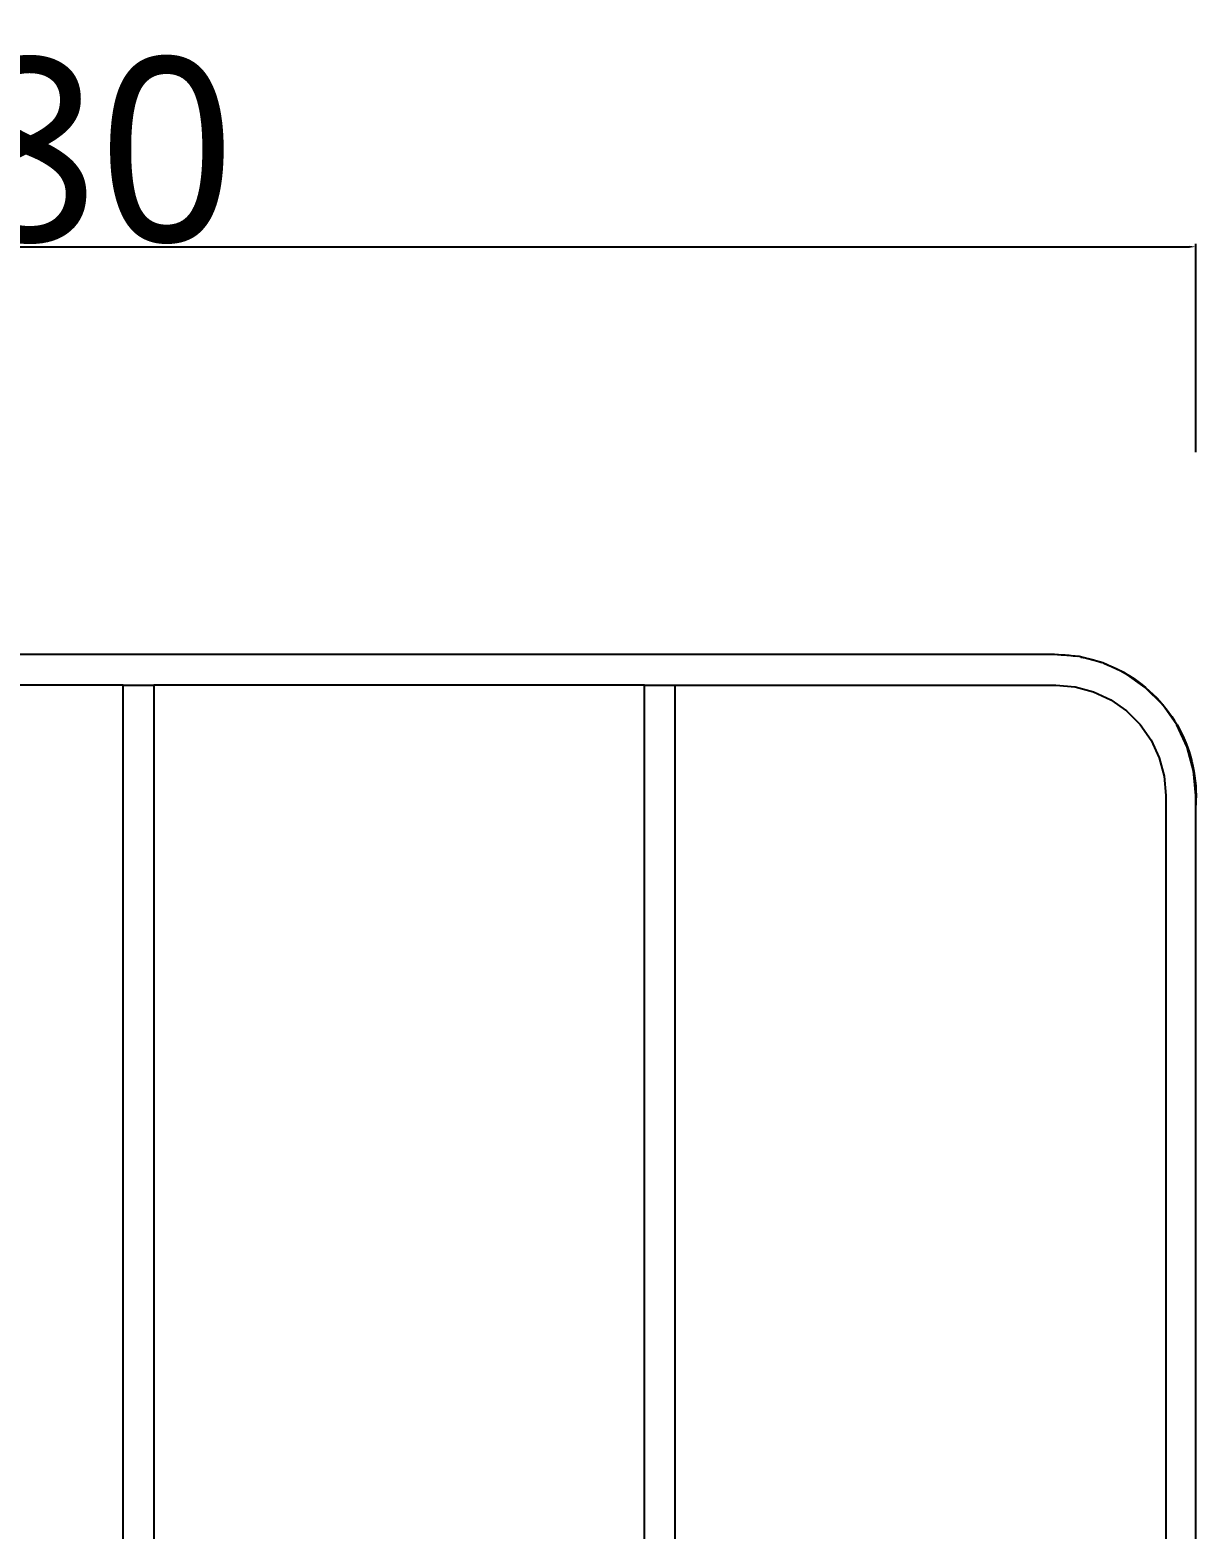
# Model space of a CAD drawing. Header units: millimetres. Extents: x 1287 to 5317, y -239 to 2577.
# Drawn here: x 3471.4 to 3661.5, y 795.1 to 1039.4 of the extents above; entities that cross this region are included whole.
import ezdxf

# ---------------------------------------------------------------- set-up
doc = ezdxf.new("R2010")
doc.units = ezdxf.units.MM
doc.header["$MEASUREMENT"] = 0
doc.layers.add('Domyślny', color=7, linetype='Continuous', true_color=0x000000)
doc.layers.add('Utwórz2D linie widoczne', color=7, linetype='Continuous', true_color=0x000000)
doc.styles.add('Roboto', font='Roboto-Regular.ttf')
doc.dimstyles.new('Domyślny', dxfattribs={"dimtxt": 30, "dimasz": 1, "dimexe": 0.5, "dimexo": 0.5, "dimgap": 0.25, "dimtad": 1, "dimtoh": 1, "dimdec": 0, "dimzin": 1, "dimdsep": 46, "dimtxsty": 'Roboto', "dimcen": 0.5, "dimazin": 0, "dimtfac": 1, "dimtdec": 4, "dimtix": 1, "dimtmove": 1, "dimatfit": 3, "dimfxl": 0, "dimtolj": 1, "dimtzin": 1, "dimarcsym": 0})

# ---------------------------------------------------------------- blocks, each defined once
blk = doc.blocks.new('*D2')
at = {"layer": 'Defpoints', "color": 0}
for p in [(3661.46, 1004.09), (3281.26, 970.09), (3661.46, 970.09)]:
    blk.add_point(p, dxfattribs=at)
at = {"layer": 'Domyślny', "color": 0, "lineweight": -2}
for p, q in [((3281.26, 970.59), (3281.26, 1004.59)), ((3661.46, 970.59), (3661.46, 1004.59)), ((3282.26, 1004.09), (3660.46, 1004.09))]:
    blk.add_line(p, q, dxfattribs=at)
at = {"layer": 'Domyślny', "color": 0}
for points in [[(3282.26, 1004.26), (3282.26, 1003.93), (3281.26, 1004.09)], [(3660.46, 1003.93), (3660.46, 1004.26), (3661.46, 1004.09)]]:
    blk.add_solid(points, dxfattribs=at)
at = {"layer": 'Domyślny', "color": 0, "insert": (3471.36, 1019.75), "char_height": 30, "attachment_point": 5, "style": 'Roboto'}
blk.add_mtext('\\A1;380', dxfattribs=at)

msp = doc.modelspace()

# ---------------------------------------------------------------- linework, layer by layer
at = {"layer": 'Utwórz2D linie widoczne'}
for p, q in [((3638.46, 937.65), (3339.46, 937.65)), ((3642.46, 937.3), (3638.46, 937.65)), ((3638.91, 937.61), (3639.55, 937.59)), ((3639.55, 937.59), (3640.2, 937.55)), ((3640.2, 937.55), (3640.84, 937.5)), ((3640.84, 937.5), (3641.49, 937.42)), ((3641.49, 937.42), (3642.13, 937.33)), ((3646.33, 936.26), (3642.46, 937.3)), ((3642.75, 937.22), (3643.44, 937.08)), ((3643.44, 937.08), (3644.13, 936.92)), ((3644.13, 936.92), (3644.81, 936.74)), ((3644.81, 936.74), (3645.48, 936.53)), ((3645.48, 936.53), (3646.15, 936.31)), ((3649.96, 934.57), (3646.33, 936.26)), ((3646.48, 936.19), (3647.19, 935.91)), ((3647.19, 935.91), (3647.89, 935.62)), ((3647.89, 935.62), (3648.58, 935.3)), ((3648.58, 935.3), (3649.26, 934.95)), ((3649.26, 934.95), (3649.92, 934.59)), ((3653.25, 932.27), (3649.96, 934.57)), ((3650, 934.54), (3650.69, 934.13)), ((3650.69, 934.13), (3651.36, 933.69)), ((3651.36, 933.69), (3652.02, 933.24)), ((3486.61, 932.65), (3406.61, 932.65)), ((3486.61, 562.65), (3486.61, 932.65)), ((3486.61, 932.65), (3491.61, 932.65)), ((3491.61, 932.65), (3491.61, 562.65)), ((3571.61, 932.65), (3491.61, 932.65)), ((3571.61, 562.65), (3571.61, 932.65)), ((3571.61, 932.65), (3576.61, 932.65)), ((3576.61, 932.65), (3638.68, 932.65)), ((3576.61, 562.65), (3576.61, 932.65)), ((3638.68, 932.65), (3641.79, 932.38)), ((3641.79, 932.38), (3644.81, 931.56)), ((3644.81, 931.56), (3647.64, 930.24)), ((3652.02, 933.24), (3652.66, 932.75)), ((3652.66, 932.75), (3653.28, 932.25)), ((3656.08, 929.43), (3653.25, 932.27)), ((3653.28, 932.25), (3653.89, 931.72)), ((3653.89, 931.72), (3654.48, 931.18)), ((3654.48, 931.18), (3655.05, 930.61)), ((3647.64, 930.24), (3650.2, 928.44)), ((3655.05, 930.61), (3655.59, 930.02)), ((3655.59, 930.02), (3656.12, 929.42)), ((3658.38, 926.15), (3656.08, 929.43)), ((3656.12, 929.42), (3656.63, 928.79)), ((3656.63, 928.79), (3657.11, 928.15)), ((3650.2, 928.44), (3652.41, 926.22)), ((3652.41, 926.22), (3654.21, 923.65)), ((3657.11, 928.15), (3657.57, 927.5)), ((3657.57, 927.5), (3658.01, 926.82)), ((3658.01, 926.82), (3658.42, 926.14)), ((3660.08, 922.52), (3658.38, 926.15)), ((3658.42, 926.14), (3658.81, 925.43)), ((3658.81, 925.43), (3659.18, 924.72)), ((3659.18, 924.72), (3659.52, 923.99)), ((3659.52, 923.99), (3659.83, 923.25)), ((3654.21, 923.65), (3655.53, 920.81)), ((3659.83, 923.25), (3660.12, 922.5)), ((3661.11, 918.64), (3660.08, 922.52)), ((3660.12, 922.5), (3660.38, 921.75)), ((3660.38, 921.75), (3660.62, 920.98)), ((3655.53, 920.81), (3656.34, 917.77)), ((3660.62, 920.98), (3660.83, 920.2)), ((3660.83, 920.2), (3661.01, 919.42)), ((3661.01, 919.42), (3661.16, 918.63)), ((3656.34, 917.77), (3656.61, 914.65)), ((3661.46, 914.65), (3661.11, 918.64)), ((3661.16, 918.63), (3661.29, 917.84)), ((3661.29, 917.84), (3661.39, 917.04)), ((3661.39, 917.04), (3661.46, 916.24)), ((3656.61, 914.65), (3656.61, 580.65)), ((3661.46, 916.24), (3661.5, 915.44)), ((3661.46, 580.65), (3661.46, 914.65)), ((3661.5, 915.44), (3661.52, 914.64)), ((3661.52, 914.64), (3661.5, 913.84)), ((3661.5, 913.84), (3661.46, 913.04))]:
    msp.add_line(p, q, dxfattribs=at)

# ---------------------------------------------------------------- dimensions: what is measured, and where the dimension line sits
at = {"layer": 'Domyślny'}
dim = msp.add_aligned_dim(p1=(3281.26, 970.09), p2=(3661.46, 970.09), distance=34, dimstyle='Domyślny', dxfattribs=at)
dim.commit()
dim.dimension.update_dxf_attribs({"geometry": '*D2', "text_midpoint": (3471.36, 1019.75)})

doc.saveas('drawing.dxf')
